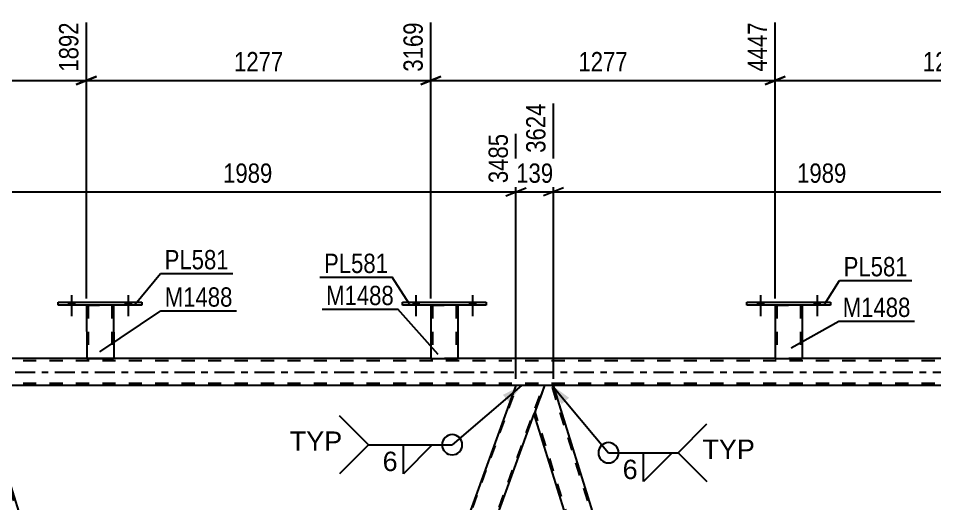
# Model space of a CAD drawing. Header units: millimetres. Extents: x 0 to 841, y 0 to 594.
# Drawn here: x 144.2 to 280.1, y 447.9 to 519.9 of the extents above; entities that cross this region are included whole.
import ezdxf

# ---------------------------------------------------------------- set-up
doc = ezdxf.new("R2010")
doc.units = ezdxf.units.MM
doc.linetypes.add('DXK_LINE_DOT2', pattern=[3.9198, 1.9599, -1.9599])
doc.linetypes.add('DXK_LINE_DOT3', pattern=[5.9187, 2.979, -0.9799, 0.9799, -0.9799])
doc.styles.add('Arial', font='ARIAL.TTF', dxfattribs={"height": 0.2})
doc.styles.add('Arial Narrow', font='ARIALN.TTF', dxfattribs={"height": 0.2})

# ---------------------------------------------------------------- blocks, each defined once
blk = doc.blocks.new('Bolt-814521683-3275 - 3269')
at = {"linetype": 'Continuous'}
for points in [[(151.66, 477.31), (152.54, 477.31), (152.54, 477.79), (151.66, 477.79)], [(160.06, 477.31), (160.94, 477.31), (160.94, 477.79), (160.06, 477.79)]]:
    blk.add_hatch(color=1, dxfattribs=at).paths.add_polyline_path(points)
at = {"color": 1, "linetype": 'Continuous'}
for p, q in [((152.1, 478.79), (152.1, 475.67)), ((160.5, 478.79), (160.5, 475.67)), ((151.66, 477.79), (151.66, 477.31)), ((152.54, 477.79), (152.54, 477.31)), ((160.06, 477.79), (160.06, 477.31)), ((160.94, 477.79), (160.94, 477.31))]:
    blk.add_line(p, q, dxfattribs=at)
blk = doc.blocks.new('Bolt-814521683-3274 - 3269')
at = {"linetype": 'Continuous'}
for points in [[(151.66, 477.31), (152.54, 477.31), (152.54, 477.79), (151.66, 477.79)], [(160.06, 477.31), (160.94, 477.31), (160.94, 477.79), (160.06, 477.79)]]:
    blk.add_hatch(color=1, dxfattribs=at).paths.add_polyline_path(points)
at = {"color": 1, "linetype": 'Continuous'}
for p, q in [((152.1, 478.79), (152.1, 475.67)), ((160.5, 478.79), (160.5, 475.67)), ((151.66, 477.79), (151.66, 477.31)), ((152.54, 477.79), (152.54, 477.31)), ((160.06, 477.79), (160.06, 477.31)), ((160.94, 477.79), (160.94, 477.31))]:
    blk.add_line(p, q, dxfattribs=at)
blk = doc.blocks.new('Bolt-814521683-3276 - 3269')
at = {"linetype": 'Continuous'}
for points in [[(202.74, 477.31), (203.62, 477.31), (203.62, 477.79), (202.74, 477.79)], [(211.14, 477.31), (212.02, 477.31), (212.02, 477.79), (211.14, 477.79)]]:
    blk.add_hatch(color=1, dxfattribs=at).paths.add_polyline_path(points)
at = {"color": 1, "linetype": 'Continuous'}
for p, q in [((203.18, 478.79), (203.18, 475.67)), ((211.58, 478.79), (211.58, 475.67)), ((202.74, 477.79), (202.74, 477.31)), ((203.62, 477.79), (203.62, 477.31)), ((211.14, 477.79), (211.14, 477.31)), ((212.02, 477.79), (212.02, 477.31))]:
    blk.add_line(p, q, dxfattribs=at)
blk = doc.blocks.new('Bolt-814521683-3277 - 3269')
at = {"linetype": 'Continuous'}
for points in [[(202.74, 477.31), (203.62, 477.31), (203.62, 477.79), (202.74, 477.79)], [(211.14, 477.31), (212.02, 477.31), (212.02, 477.79), (211.14, 477.79)]]:
    blk.add_hatch(color=1, dxfattribs=at).paths.add_polyline_path(points)
at = {"color": 1, "linetype": 'Continuous'}
for p, q in [((203.18, 478.79), (203.18, 475.67)), ((211.58, 478.79), (211.58, 475.67)), ((202.74, 477.79), (202.74, 477.31)), ((203.62, 477.79), (203.62, 477.31)), ((211.14, 477.79), (211.14, 477.31)), ((212.02, 477.79), (212.02, 477.31))]:
    blk.add_line(p, q, dxfattribs=at)
blk = doc.blocks.new('Part-814521683-3349 - 3269')
at = {"color": 2, "linetype": 'Continuous'}
for p, q in [((150.1, 477.79), (162.5, 477.79)), ((150.1, 477.31), (150.1, 477.79)), ((162.5, 477.31), (150.1, 477.31)), ((162.5, 477.79), (162.5, 477.31))]:
    blk.add_line(p, q, dxfattribs=at)
blk = doc.blocks.new('Bolt-814521683-3278 - 3269')
at = {"linetype": 'Continuous'}
for points in [[(253.82, 477.31), (254.7, 477.31), (254.7, 477.79), (253.82, 477.79)], [(262.22, 477.31), (263.1, 477.31), (263.1, 477.79), (262.22, 477.79)]]:
    blk.add_hatch(color=1, dxfattribs=at).paths.add_polyline_path(points)
at = {"color": 1, "linetype": 'Continuous'}
for p, q in [((254.26, 478.79), (254.26, 475.67)), ((262.66, 478.79), (262.66, 475.67)), ((253.82, 477.79), (253.82, 477.31)), ((254.7, 477.79), (254.7, 477.31)), ((262.22, 477.79), (262.22, 477.31)), ((263.1, 477.79), (263.1, 477.31))]:
    blk.add_line(p, q, dxfattribs=at)
blk = doc.blocks.new('Bolt-814521683-3279 - 3269')
at = {"linetype": 'Continuous'}
for points in [[(253.82, 477.31), (254.7, 477.31), (254.7, 477.79), (253.82, 477.79)], [(262.22, 477.31), (263.1, 477.31), (263.1, 477.79), (262.22, 477.79)]]:
    blk.add_hatch(color=1, dxfattribs=at).paths.add_polyline_path(points)
at = {"color": 1, "linetype": 'Continuous'}
for p, q in [((254.26, 478.79), (254.26, 475.67)), ((262.66, 478.79), (262.66, 475.67)), ((253.82, 477.79), (253.82, 477.31)), ((254.7, 477.79), (254.7, 477.31)), ((262.22, 477.79), (262.22, 477.31)), ((263.1, 477.79), (263.1, 477.31))]:
    blk.add_line(p, q, dxfattribs=at)
blk = doc.blocks.new('Part-814521683-3359 - 3269')
at = {"color": 2, "linetype": 'Continuous'}
for p, q in [((201.18, 477.79), (213.58, 477.79)), ((201.18, 477.31), (201.18, 477.79)), ((213.58, 477.31), (201.18, 477.31)), ((213.58, 477.79), (213.58, 477.31))]:
    blk.add_line(p, q, dxfattribs=at)
blk = doc.blocks.new('Part-814521683-3354 - 3269')
at = {"color": 2, "linetype": 'Continuous'}
for p, q in [((154.3, 477.31), (154.34, 469.39)), ((158.3, 477.31), (158.34, 469.41)), ((154.34, 469.39), (158.3, 469.41)), ((158.34, 469.41), (158.3, 469.41))]:
    blk.add_line(p, q, dxfattribs=at)
at = {"color": 7, "linetype": 'DXK_LINE_DOT2'}
for p, q in [((154.3, 477.31), (158.3, 477.31)), ((154.54, 477.31), (154.58, 469.39)), ((158.06, 477.31), (158.1, 469.41)), ((158.03, 469.41), (158.04, 469.41)), ((158.04, 469.41), (158.08, 469.41)), ((158.08, 469.41), (158.1, 469.41))]:
    blk.add_line(p, q, dxfattribs=at)
blk = doc.blocks.new('Part-814521683-3369 - 3269')
at = {"color": 2, "linetype": 'Continuous'}
for p, q in [((252.26, 477.79), (264.66, 477.79)), ((252.26, 477.31), (252.26, 477.79)), ((264.66, 477.31), (252.26, 477.31)), ((264.66, 477.79), (264.66, 477.31))]:
    blk.add_line(p, q, dxfattribs=at)
blk = doc.blocks.new('Part-814521683-3364 - 3269')
at = {"color": 2, "linetype": 'Continuous'}
for p, q in [((205.38, 477.31), (205.38, 469.4)), ((209.38, 477.31), (209.38, 469.4)), ((205.38, 469.4), (209.35, 469.4)), ((209.38, 469.4), (209.35, 469.4))]:
    blk.add_line(p, q, dxfattribs=at)
at = {"color": 7, "linetype": 'DXK_LINE_DOT2'}
for p, q in [((205.38, 477.31), (209.38, 477.31)), ((205.38, 477.31), (205.38, 477.31)), ((205.38, 477.31), (205.38, 477.31)), ((205.62, 477.31), (205.62, 469.4)), ((209.14, 477.31), (209.14, 469.4)), ((209.38, 477.31), (209.38, 477.31)), ((209.38, 477.31), (209.38, 477.31)), ((209.12, 469.4), (209.14, 469.4))]:
    blk.add_line(p, q, dxfattribs=at)
blk = doc.blocks.new('Part-814521683-3374 - 3269')
at = {"color": 2, "linetype": 'Continuous'}
for p, q in [((256.46, 477.31), (256.46, 469.4)), ((260.46, 477.31), (260.46, 469.4)), ((256.46, 469.4), (260.43, 469.4)), ((260.46, 469.4), (260.43, 469.4))]:
    blk.add_line(p, q, dxfattribs=at)
at = {"color": 7, "linetype": 'DXK_LINE_DOT2'}
for p, q in [((256.46, 477.31), (260.46, 477.31)), ((256.46, 477.31), (256.46, 477.31)), ((256.46, 477.31), (256.46, 477.31)), ((256.7, 477.31), (256.7, 469.4)), ((260.22, 477.31), (260.22, 469.4)), ((260.46, 477.31), (260.46, 477.31)), ((260.46, 477.31), (260.46, 477.31)), ((260.21, 469.4), (260.22, 469.4))]:
    blk.add_line(p, q, dxfattribs=at)
blk = doc.blocks.new('Part-814521683-3594 - 3269')
at = {"color": 7, "linetype": 'DXK_LINE_DOT2'}
for p, q in [((174.06, 344.18), (218.18, 465.4)), ((177.97, 344.18), (222.09, 465.4)), ((222.26, 465.4), (220.73, 461.2)), ((173.89, 344.18), (175.64, 349)), ((178.14, 344.18), (179.9, 349)), ((178.14, 344.18), (173.89, 344.18))]:
    blk.add_line(p, q, dxfattribs=at)
at = {"color": 2, "linetype": 'Continuous'}
for p, q in [((218.01, 465.4), (175.64, 349)), ((222.26, 465.4), (218.01, 465.4)), ((179.9, 349), (220.73, 461.2))]:
    blk.add_line(p, q, dxfattribs=at)
blk = doc.blocks.new('Part-814521683-3675 - 3269')
at = {"color": 7, "linetype": 'DXK_LINE_DOT2'}
for p, q in [((742.67, 469.08), (78.6, 469.08)), ((156.34, 469.4), (154.34, 469.4)), ((209.38, 469.4), (205.38, 469.4)), ((260.46, 469.4), (256.46, 469.4)), ((742.67, 465.72), (78.6, 465.72)), ((223.58, 465.4), (218.01, 465.4))]:
    blk.add_line(p, q, dxfattribs=at)
at = {"color": 2, "linetype": 'Continuous'}
for p, q in [((154.34, 469.4), (107.22, 469.4)), ((205.38, 469.4), (156.34, 469.4)), ((256.46, 469.4), (209.38, 469.4)), ((307.54, 469.4), (260.46, 469.4)), ((218.01, 465.4), (138.45, 465.4)), ((303.14, 465.4), (223.58, 465.4))]:
    blk.add_line(p, q, dxfattribs=at)
at = {"color": 7, "linetype": 'DXK_LINE_DOT3'}
blk.add_line((78.6, 467.4), (742.67, 467.4), dxfattribs=at)
blk = doc.blocks.new('Part-814521683-3685 - 3269')
at = {"color": 7, "linetype": 'DXK_LINE_DOT2'}
for p, q in [((303.31, 465.4), (259.19, 344.18)), ((307.23, 465.4), (263.11, 344.18)), ((307.4, 465.4), (305.87, 461.2)), ((260.27, 347.6), (259.02, 344.18)), ((263.28, 344.18), (259.02, 344.18))]:
    blk.add_line(p, q, dxfattribs=at)
at = {"color": 2, "linetype": 'Continuous'}
for p, q in [((303.14, 465.4), (260.27, 347.6)), ((307.4, 465.4), (303.14, 465.4)), ((305.87, 461.2), (263.28, 344.18))]:
    blk.add_line(p, q, dxfattribs=at)
blk = doc.blocks.new('Part-814521683-3690 - 3269')
at = {"color": 2, "linetype": 'Continuous'}
for p, q in [((222.26, 465.4), (220.73, 461.2)), ((223.58, 465.4), (222.26, 465.4)), ((260.28, 347.65), (223.58, 465.4)), ((257.18, 344.18), (220.72, 461.15)), ((260.26, 347.59), (259.02, 344.18)), ((260.26, 347.59), (260.27, 347.6))]:
    blk.add_line(p, q, dxfattribs=at)
at = {"color": 7, "linetype": 'DXK_LINE_DOT2'}
for p, q in [((260.15, 347.28), (223.33, 465.4)), ((220.73, 461.2), (220.72, 461.15)), ((257.43, 344.18), (220.85, 461.52)), ((260.27, 347.6), (260.28, 347.65)), ((259.02, 344.18), (257.18, 344.18))]:
    blk.add_line(p, q, dxfattribs=at)
blk = doc.blocks.new('Part-814521683-3761 - 3269')
at = {"color": 2, "linetype": 'Continuous'}
for p, q in [((137.13, 465.4), (135.6, 461.2)), ((137.13, 465.4), (138.45, 465.4)), ((174.73, 349), (138.45, 465.4)), ((170.54, 349), (135.58, 461.15))]:
    blk.add_line(p, q, dxfattribs=at)
at = {"color": 7, "linetype": 'DXK_LINE_DOT2'}
for p, q in [((175.01, 347.28), (138.2, 465.4)), ((135.6, 461.2), (135.58, 461.15)), ((172.29, 344.18), (135.72, 461.52)), ((172.04, 344.18), (170.54, 349)), ((175.15, 347.65), (174.73, 349)), ((173.89, 344.18), (175.15, 347.65)), ((172.04, 344.18), (173.89, 344.18))]:
    blk.add_line(p, q, dxfattribs=at)
blk = doc.blocks.new('StraightDimension-814521683-4849 - 3269')
at = {"color": 7, "linetype": 'Continuous'}
for p, q in [((138.45, 466.4), (138.45, 507.23)), ((218.01, 466.4), (218.01, 502.73)), ((139.95, 494.72), (136.95, 493.52)), ((138.45, 494.12), (218.01, 494.12)), ((216.51, 493.52), (219.51, 494.72))]:
    blk.add_line(p, q, dxfattribs=at)
at = {"color": 0}
blk.add_wipeout([(182.48, 494.87), (182.48, 499.07), (173.97, 499.07), (173.97, 494.87)], dxfattribs=at)
at = {"color": 3, "style": 'Arial Narrow'}
blk.add_text('1989', height=2.863, dxfattribs=at).set_placement((174.57, 495.47))
at = {"color": 0, "linetype": 'Continuous'}
blk.add_wipeout([(217.41, 503.33), (213.21, 503.33), (213.21, 494.82), (217.41, 494.82)], dxfattribs=at)
at = {"color": 3, "linetype": 'Continuous', "style": 'Arial Narrow'}
blk.add_text('3485', height=2.863, rotation=90.0002, dxfattribs=at).set_placement((216.81, 495.42))
blk = doc.blocks.new('StraightDimension-814521683-4005 - 3269')
at = {"color": 7, "linetype": 'Continuous'}
for p, q in [((154.3, 478.31), (154.3, 519.26)), ((103.22, 478.31), (103.22, 517.43)), ((104.72, 511.25), (101.72, 510.05)), ((152.8, 510.05), (155.8, 511.25)), ((103.22, 510.65), (154.3, 510.65))]:
    blk.add_line(p, q, dxfattribs=at)
at = {"color": 0}
blk.add_wipeout([(133.02, 511.4), (133.02, 515.6), (124.51, 515.6), (124.51, 511.4)], dxfattribs=at)
at = {"color": 3, "style": 'Arial Narrow'}
blk.add_text('1277', height=2.863, dxfattribs=at).set_placement((125.11, 512))
at = {"color": 0, "linetype": 'Continuous'}
blk.add_wipeout([(153.7, 519.86), (149.5, 519.86), (149.5, 511.35), (153.7, 511.35)], dxfattribs=at)
at = {"color": 3, "linetype": 'Continuous', "style": 'Arial Narrow'}
blk.add_text('1892', height=2.863, rotation=90.0002, dxfattribs=at).set_placement((153.1, 511.95))
blk = doc.blocks.new('StraightDimension-814521683-4015 - 3269')
at = {"color": 7, "linetype": 'Continuous'}
for p, q in [((154.3, 478.31), (154.3, 519.26)), ((205.38, 478.31), (205.38, 519.26)), ((155.8, 511.25), (152.8, 510.05)), ((203.88, 510.05), (206.88, 511.25)), ((154.3, 510.65), (205.38, 510.65))]:
    blk.add_line(p, q, dxfattribs=at)
at = {"color": 0}
blk.add_wipeout([(184.1, 511.4), (184.1, 515.6), (175.59, 515.6), (175.59, 511.4)], dxfattribs=at)
at = {"color": 3, "style": 'Arial Narrow'}
blk.add_text('1277', height=2.863, dxfattribs=at).set_placement((176.19, 512))
at = {"color": 0, "linetype": 'Continuous'}
blk.add_wipeout([(204.78, 519.86), (200.58, 519.86), (200.58, 511.35), (204.78, 511.35)], dxfattribs=at)
at = {"color": 3, "linetype": 'Continuous', "style": 'Arial Narrow'}
blk.add_text('3169', height=2.863, rotation=90.0002, dxfattribs=at).set_placement((204.18, 511.95))
blk = doc.blocks.new('StraightDimension-814521683-4025 - 3269')
at = {"color": 7, "linetype": 'Continuous'}
for p, q in [((205.38, 478.31), (205.38, 519.26)), ((256.46, 478.31), (256.46, 519.26)), ((206.88, 511.25), (203.88, 510.05)), ((254.96, 510.05), (257.96, 511.25)), ((205.38, 510.65), (256.46, 510.65))]:
    blk.add_line(p, q, dxfattribs=at)
at = {"color": 0}
blk.add_wipeout([(235.18, 511.4), (235.18, 515.6), (226.67, 515.6), (226.67, 511.4)], dxfattribs=at)
at = {"color": 3, "style": 'Arial Narrow'}
blk.add_text('1277', height=2.863, dxfattribs=at).set_placement((227.27, 512))
at = {"color": 0, "linetype": 'Continuous'}
blk.add_wipeout([(255.86, 519.86), (251.66, 519.86), (251.66, 511.35), (255.86, 511.35)], dxfattribs=at)
at = {"color": 3, "linetype": 'Continuous', "style": 'Arial Narrow'}
blk.add_text('4447', height=2.863, rotation=90.0002, dxfattribs=at).set_placement((255.26, 511.95))
blk = doc.blocks.new('StraightDimension-814521683-4035 - 3269')
at = {"color": 7, "linetype": 'Continuous'}
for p, q in [((256.46, 478.31), (256.46, 519.26)), ((307.54, 478.31), (307.54, 519.26)), ((257.96, 511.25), (254.96, 510.05)), ((306.04, 510.05), (309.04, 511.25)), ((256.46, 510.65), (307.54, 510.65))]:
    blk.add_line(p, q, dxfattribs=at)
at = {"color": 0}
blk.add_wipeout([(286.26, 511.4), (286.26, 515.6), (277.75, 515.6), (277.75, 511.4)], dxfattribs=at)
at = {"color": 3, "style": 'Arial Narrow'}
blk.add_text('1277', height=2.863, dxfattribs=at).set_placement((278.35, 512))
at = {"color": 0, "linetype": 'Continuous'}
blk.add_wipeout([(306.94, 519.86), (302.74, 519.86), (302.74, 511.35), (306.94, 511.35)], dxfattribs=at)
at = {"color": 3, "linetype": 'Continuous', "style": 'Arial Narrow'}
blk.add_text('5724', height=2.863, rotation=90.0002, dxfattribs=at).set_placement((306.34, 511.95))
blk = doc.blocks.new('StraightDimension-814521683-4811 - 3269')
at = {"color": 7, "linetype": 'Continuous'}
for p, q in [((223.58, 466.4), (223.58, 507.23)), ((303.14, 466.4), (303.14, 502.73)), ((225.08, 494.72), (222.08, 493.52)), ((223.58, 494.12), (303.14, 494.12)), ((301.64, 493.52), (304.64, 494.72))]:
    blk.add_line(p, q, dxfattribs=at)
at = {"color": 0}
blk.add_wipeout([(267.62, 494.87), (267.62, 499.07), (259.11, 499.07), (259.11, 494.87)], dxfattribs=at)
at = {"color": 3, "style": 'Arial Narrow'}
blk.add_text('1989', height=2.863, dxfattribs=at).set_placement((259.71, 495.47))
at = {"color": 0, "linetype": 'Continuous'}
blk.add_wipeout([(302.54, 503.33), (298.34, 503.33), (298.34, 494.82), (302.54, 494.82)], dxfattribs=at)
at = {"color": 3, "linetype": 'Continuous', "style": 'Arial Narrow'}
blk.add_text('5613', height=2.863, rotation=90.0002, dxfattribs=at).set_placement((301.94, 495.42))
blk = doc.blocks.new('StraightDimension-814521683-4830 - 3269')
at = {"color": 7, "linetype": 'Continuous'}
for p, q in [((223.58, 466.4), (223.58, 507.23)), ((218.01, 466.4), (218.01, 502.73)), ((216.51, 493.52), (219.51, 494.72)), ((218.01, 494.12), (223.58, 494.12)), ((225.08, 494.72), (222.08, 493.52))]:
    blk.add_line(p, q, dxfattribs=at)
at = {"color": 0}
blk.add_wipeout([(224.14, 494.87), (224.14, 499.07), (217.45, 499.07), (217.45, 494.87)], dxfattribs=at)
at = {"color": 3, "style": 'Arial Narrow'}
blk.add_text('139', height=2.863, dxfattribs=at).set_placement((218.05, 495.47))
at = {"color": 0, "linetype": 'Continuous'}
blk.add_wipeout([(222.98, 507.83), (218.78, 507.83), (218.78, 499.32), (222.98, 499.32)], dxfattribs=at)
at = {"color": 3, "linetype": 'Continuous', "style": 'Arial Narrow'}
blk.add_text('3624', height=2.863, rotation=90.0002, dxfattribs=at).set_placement((222.38, 499.92))
blk = doc.blocks.new('Mark-814521683-3345 - 3269')
at = {"color": 0}
blk.add_wipeout([(175.41, 482.64), (175.41, 485.64), (165.9, 485.64), (165.9, 482.64)], dxfattribs=at)
blk.add_wipeout([(175.41, 482.64), (175.41, 485.64), (165.9, 485.64), (165.9, 482.64)], dxfattribs=at)
at = {"color": 30, "linetype": 'Continuous'}
for p, q in [((161.52, 477.49), (165.3, 482.04)), ((165.3, 482.04), (176.01, 482.04))]:
    blk.add_line(p, q, dxfattribs=at)
at = {"color": 3, "style": 'Arial Narrow'}
blk.add_text('PL581', height=2.863, dxfattribs=at).set_placement((165.9, 482.64))
blk = doc.blocks.new('Mark-814521683-3355 - 3269')
at = {"color": 0}
blk.add_wipeout([(199.04, 482.09), (199.04, 485.09), (189.54, 485.09), (189.54, 482.09)], dxfattribs=at)
blk.add_wipeout([(199.04, 482.09), (199.04, 485.09), (189.54, 485.09), (189.54, 482.09)], dxfattribs=at)
at = {"color": 30, "linetype": 'Continuous'}
for p in [(188.94, 481.49), (202.22, 477.45)]:
    blk.add_line(p, (199.64, 481.49), dxfattribs=at)
at = {"color": 3, "style": 'Arial Narrow'}
blk.add_text('PL581', height=2.863, dxfattribs=at).set_placement((189.54, 482.09))
blk = doc.blocks.new('Mark-814521683-3350 - 3269')
at = {"color": 0}
blk.add_wipeout([(175.97, 477.1), (175.97, 480.1), (165.92, 480.1), (165.92, 477.1)], dxfattribs=at)
blk.add_wipeout([(175.97, 477.1), (175.97, 480.1), (165.92, 480.1), (165.92, 477.1)], dxfattribs=at)
at = {"color": 30, "linetype": 'Continuous'}
for p, q in [((156.29, 470.4), (165.32, 476.5)), ((165.32, 476.5), (176.57, 476.5))]:
    blk.add_line(p, q, dxfattribs=at)
at = {"color": 3, "style": 'Arial Narrow'}
blk.add_text('M1488', height=2.863, dxfattribs=at).set_placement((165.92, 477.1))
blk = doc.blocks.new('Mark-814521683-3365 - 3269')
at = {"color": 0}
blk.add_wipeout([(276.12, 481.6), (276.12, 484.6), (266.61, 484.6), (266.61, 481.6)], dxfattribs=at)
blk.add_wipeout([(276.12, 481.6), (276.12, 484.6), (266.61, 484.6), (266.61, 481.6)], dxfattribs=at)
at = {"color": 30, "linetype": 'Continuous'}
for p, q in [((263.82, 477.51), (266.01, 481)), ((266.01, 481), (276.72, 481))]:
    blk.add_line(p, q, dxfattribs=at)
at = {"color": 3, "style": 'Arial Narrow'}
blk.add_text('PL581', height=2.863, dxfattribs=at).set_placement((266.61, 481.6))
blk = doc.blocks.new('Mark-814521683-3360 - 3269')
at = {"color": 0}
blk.add_wipeout([(199.91, 477.33), (199.91, 480.33), (189.85, 480.33), (189.85, 477.33)], dxfattribs=at)
blk.add_wipeout([(199.91, 477.33), (199.91, 480.33), (189.85, 480.33), (189.85, 477.33)], dxfattribs=at)
at = {"color": 30, "linetype": 'Continuous'}
for p in [(189.25, 476.73), (206.48, 470.01)]:
    blk.add_line(p, (200.51, 476.73), dxfattribs=at)
at = {"color": 3, "style": 'Arial Narrow'}
blk.add_text('M1488', height=2.863, dxfattribs=at).set_placement((189.85, 477.33))
blk = doc.blocks.new('Mark-814521683-3370 - 3269')
at = {"color": 0}
blk.add_wipeout([(276.53, 475.57), (276.53, 478.57), (266.48, 478.57), (266.48, 475.57)], dxfattribs=at)
blk.add_wipeout([(276.53, 475.57), (276.53, 478.57), (266.48, 478.57), (266.48, 475.57)], dxfattribs=at)
at = {"color": 30, "linetype": 'Continuous'}
for p, q in [((258.81, 470.98), (265.88, 474.97)), ((265.88, 474.97), (277.13, 474.97))]:
    blk.add_line(p, q, dxfattribs=at)
at = {"color": 3, "style": 'Arial Narrow'}
blk.add_text('M1488', height=2.863, dxfattribs=at).set_placement((266.48, 475.57))
blk = doc.blocks.new('WeldMark-814521683-4926 - 3269')
at = {"linetype": 'Continuous'}
blk.add_hatch(color=30, dxfattribs=at).paths.add_polyline_path([(216.07, 464.02), (218.83, 465.4), (217.04, 462.88)])
at = {"color": 30, "linetype": 'Continuous'}
for p in [(218.83, 465.4), (196.13, 456.62)]:
    blk.add_line(p, (208.55, 456.62), dxfattribs=at)
at = {"color": 3, "linetype": 'Continuous'}
for p, q in [((196.13, 456.62), (191.84, 460.91)), ((196.13, 456.62), (191.84, 452.33)), ((201.31, 456.62), (205.59, 456.62))]:
    blk.add_line(p, q, dxfattribs=at)
for start, end in [(90, 270), (270, 90)]:
    blk.add_arc((208.55, 456.62), 1.5, start, end, dxfattribs=at)
at = {"color": 0}
blk.add_wipeout([(200.65, 452.52), (200.65, 455.92), (198.03, 455.92), (198.03, 452.52)], dxfattribs=at)
at = {"color": 3, "linetype": 'Continuous'}
for p, q in [((205.59, 456.62), (201.31, 452.33)), ((201.31, 452.33), (201.31, 456.62))]:
    blk.add_line(p, q, dxfattribs=at)
at = {"color": 3, "style": 'Arial'}
blk.add_text('6', height=2.87, dxfattribs=at).set_placement((198.23, 452.72))
at = {"color": 0, "linetype": 'Continuous'}
blk.add_wipeout([(192.23, 455.72), (192.23, 458.72), (184.45, 458.72), (184.45, 455.72)], dxfattribs=at)
blk.add_wipeout([(192.23, 455.72), (192.23, 458.72), (184.45, 458.72), (184.45, 455.72)], dxfattribs=at)
at = {"color": 3, "linetype": 'Continuous', "style": 'Arial'}
blk.add_text('TYP', height=2.865, dxfattribs=at).set_placement((184.45, 455.72))
blk = doc.blocks.new('WeldMark-814521683-4939 - 3269')
at = {"linetype": 'Continuous'}
blk.add_hatch(color=30, dxfattribs=at).paths.add_polyline_path([(224.75, 462.62), (223.4, 465.4), (225.9, 463.58)])
at = {"color": 30, "linetype": 'Continuous'}
for p, q in [((223.4, 465.4), (231.73, 455.43)), ((231.73, 455.43), (242.06, 455.43))]:
    blk.add_line(p, q, dxfattribs=at)
at = {"color": 3, "linetype": 'Continuous'}
for p, q in [((242.06, 455.43), (246.34, 459.72)), ((236.91, 455.43), (241.2, 455.43)), ((242.06, 455.43), (246.34, 451.15))]:
    blk.add_line(p, q, dxfattribs=at)
blk.add_arc((231.73, 455.43), 1.5, 90, 270, dxfattribs=at)
at = {"color": 0}
blk.add_wipeout([(236.26, 451.33), (236.26, 454.73), (233.63, 454.73), (233.63, 451.33)], dxfattribs=at)
at = {"color": 3, "linetype": 'Continuous'}
for p, q in [((241.2, 455.43), (236.91, 451.15)), ((236.91, 451.15), (236.91, 455.43))]:
    blk.add_line(p, q, dxfattribs=at)
blk.add_arc((231.73, 455.43), 1.5, 270, 90, dxfattribs=at)
at = {"color": 3, "style": 'Arial'}
blk.add_text('6', height=2.87, dxfattribs=at).set_placement((233.83, 451.53))
at = {"color": 0, "linetype": 'Continuous'}
blk.add_wipeout([(253.43, 454.53), (253.43, 457.53), (245.66, 457.53), (245.66, 454.53)], dxfattribs=at)
blk.add_wipeout([(253.43, 454.53), (253.43, 457.53), (245.66, 457.53), (245.66, 454.53)], dxfattribs=at)
at = {"color": 3, "linetype": 'Continuous', "style": 'Arial'}
blk.add_text('TYP', height=2.865, dxfattribs=at).set_placement((245.66, 454.53))

msp = doc.modelspace()

# ---------------------------------------------------------------- block references
for name in ['Bolt-814521683-3275 - 3269', 'Bolt-814521683-3274 - 3269', 'Bolt-814521683-3276 - 3269', 'Bolt-814521683-3277 - 3269', 'Bolt-814521683-3278 - 3269', 'Bolt-814521683-3279 - 3269', 'Part-814521683-3349 - 3269', 'Part-814521683-3354 - 3269', 'Part-814521683-3359 - 3269', 'Part-814521683-3364 - 3269', 'Part-814521683-3369 - 3269', 'Part-814521683-3374 - 3269', 'Part-814521683-3675 - 3269', 'Part-814521683-3761 - 3269', 'Part-814521683-3594 - 3269', 'Part-814521683-3690 - 3269', 'Part-814521683-3685 - 3269']:
    msp.add_blockref(name, (0, 0))

# ---------------------------------------------------------------- next in the draw order: block references
for name in ['StraightDimension-814521683-4849 - 3269', 'WeldMark-814521683-4926 - 3269', 'WeldMark-814521683-4939 - 3269']:
    msp.add_blockref(name, (0, 0))

# ---------------------------------------------------------------- next in the draw order: block references
msp.add_blockref('StraightDimension-814521683-4005 - 3269', (0, 0))

# ---------------------------------------------------------------- next in the draw order: block references
msp.add_blockref('StraightDimension-814521683-4015 - 3269', (0, 0))

# ---------------------------------------------------------------- next in the draw order: block references
for name in ['StraightDimension-814521683-4025 - 3269', 'Mark-814521683-3345 - 3269', 'Mark-814521683-3355 - 3269']:
    msp.add_blockref(name, (0, 0))

# ---------------------------------------------------------------- next in the draw order: block references
for name in ['StraightDimension-814521683-4035 - 3269', 'Mark-814521683-3350 - 3269', 'Mark-814521683-3360 - 3269']:
    msp.add_blockref(name, (0, 0))

# ---------------------------------------------------------------- next in the draw order: block references
msp.add_blockref('StraightDimension-814521683-4811 - 3269', (0, 0))

# ---------------------------------------------------------------- next in the draw order: block references
for name in ['StraightDimension-814521683-4830 - 3269', 'Mark-814521683-3365 - 3269']:
    msp.add_blockref(name, (0, 0))

# ---------------------------------------------------------------- next in the draw order: block references
msp.add_blockref('Mark-814521683-3370 - 3269', (0, 0))

doc.saveas('drawing.dxf')
